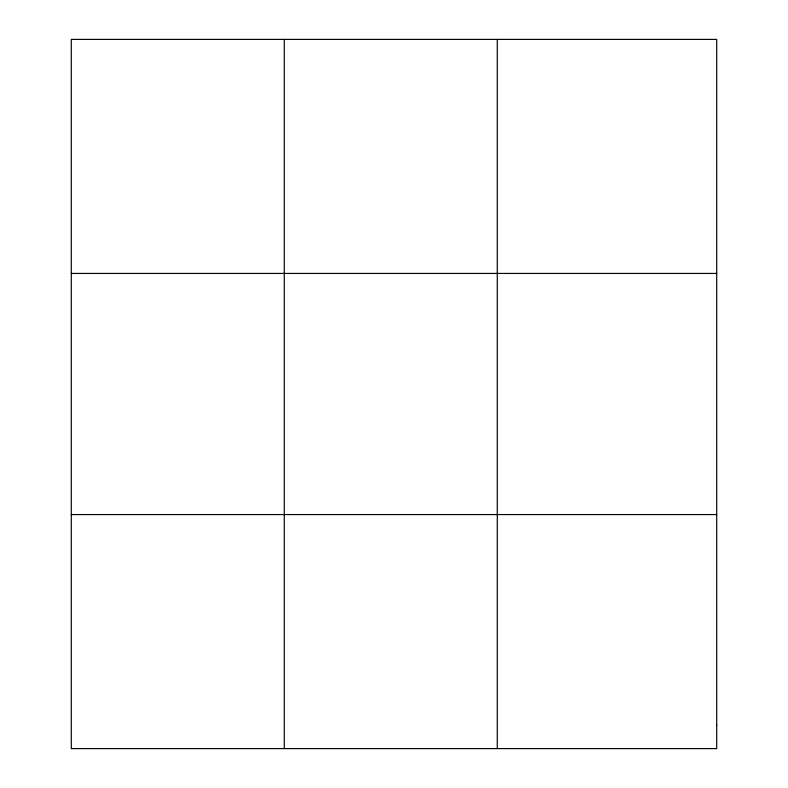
<?xml version="1.0" encoding="UTF-8"?>
<svg xmlns="http://www.w3.org/2000/svg" width="788" height="788" viewBox="0 0 788 788"><rect width="100%" height="100%" fill="white"/><g stroke="black" fill="none" stroke-linecap="round" stroke-linejoin="round"><path stroke-width="1.18" d="M284.281 39.4L284.281 748.6M497.267 39.4L497.267 748.6M71.294 273.436L716.706 273.436M71.294 514.564L716.706 514.564M716.706 725.196L716.706 748.6L71.294 748.6L71.294 39.4L716.706 39.4L716.706 725.196"/></g></svg>
